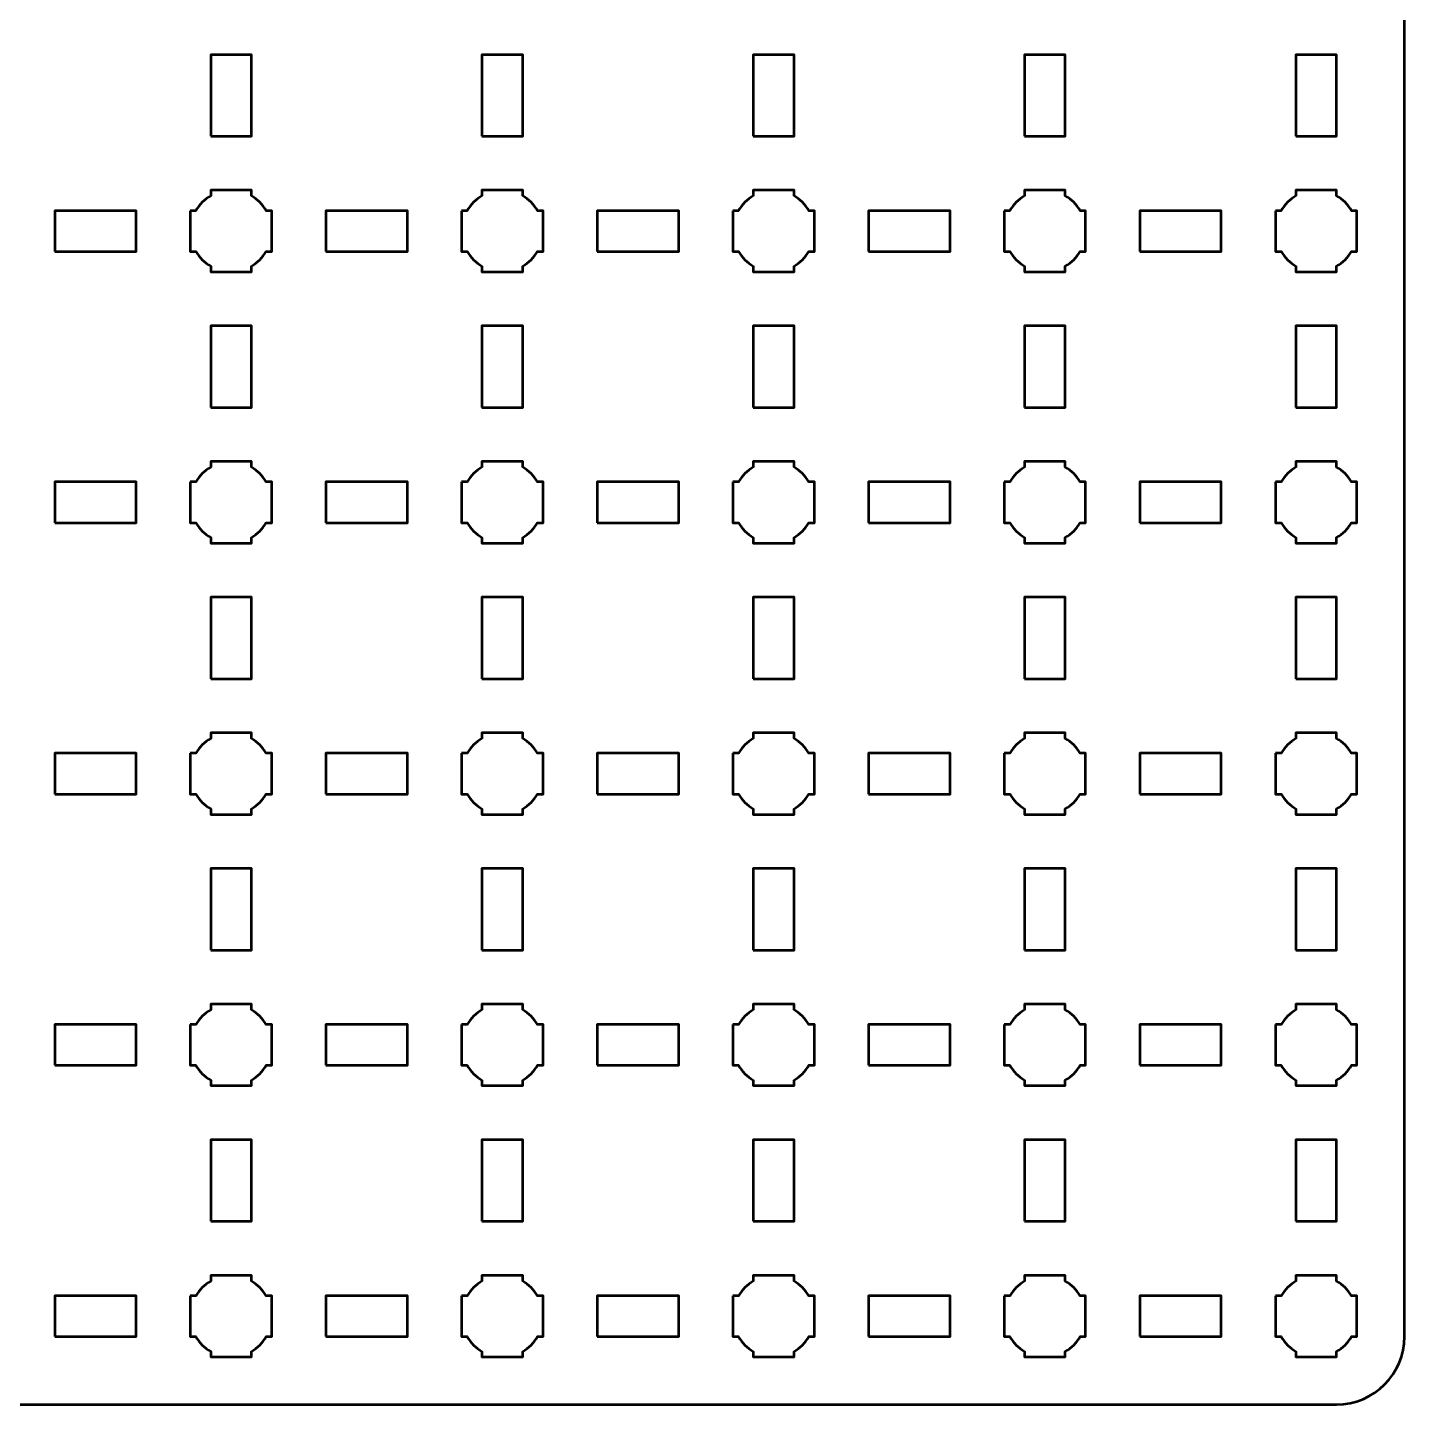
# Model space of a CAD drawing. Header units: centimetres. Extents: x -31.1 to 10.2, y -35.5 to 5.8.
# Drawn here: x 0 to 10.15, y -35.5 to -25.35 of the extents above; entities that cross this region are included whole.
import ezdxf

# ---------------------------------------------------------------- set-up
doc = ezdxf.new("R2010")
doc.units = ezdxf.units.CM
doc.header["$MEASUREMENT"] = 0
doc.layers.add('Layer 1', color=7, linetype='Continuous')

msp = doc.modelspace()

# ---------------------------------------------------------------- linework, layer by layer
at = {"layer": 'Layer 1', "color": 250, "lineweight": 53}
for points in [[(1.35, -26.15), (1.65, -26.15), (1.65, -25.55), (1.35, -25.55), (1.35, -26.15)], [(3.35, -26.15), (3.65, -26.15), (3.65, -25.55), (3.35, -25.55), (3.35, -26.15)], [(5.35, -26.15), (5.65, -26.15), (5.65, -25.55), (5.35, -25.55), (5.35, -26.15)], [(7.35, -26.15), (7.65, -26.15), (7.65, -25.55), (7.35, -25.55), (7.35, -26.15)], [(9.35, -26.15), (9.65, -26.15), (9.65, -25.55), (9.35, -25.55), (9.35, -26.15)], [(0.2, -27), (0.8, -27), (0.8, -26.7), (0.2, -26.7), (0.2, -27)], [(2.2, -27), (2.8, -27), (2.8, -26.7), (2.2, -26.7), (2.2, -27)], [(4.2, -27), (4.8, -27), (4.8, -26.7), (4.2, -26.7), (4.2, -27)], [(6.2, -27), (6.8, -27), (6.8, -26.7), (6.2, -26.7), (6.2, -27)], [(8.2, -27), (8.8, -27), (8.8, -26.7), (8.2, -26.7), (8.2, -27)], [(1.35, -28.15), (1.65, -28.15), (1.65, -27.55), (1.35, -27.55), (1.35, -28.15)], [(3.35, -28.15), (3.65, -28.15), (3.65, -27.55), (3.35, -27.55), (3.35, -28.15)], [(5.35, -28.15), (5.65, -28.15), (5.65, -27.55), (5.35, -27.55), (5.35, -28.15)], [(7.35, -28.15), (7.65, -28.15), (7.65, -27.55), (7.35, -27.55), (7.35, -28.15)], [(9.35, -28.15), (9.65, -28.15), (9.65, -27.55), (9.35, -27.55), (9.35, -28.15)], [(0.2, -29), (0.8, -29), (0.8, -28.7), (0.2, -28.7), (0.2, -29)], [(2.2, -29), (2.8, -29), (2.8, -28.7), (2.2, -28.7), (2.2, -29)], [(4.2, -29), (4.8, -29), (4.8, -28.7), (4.2, -28.7), (4.2, -29)], [(6.2, -29), (6.8, -29), (6.8, -28.7), (6.2, -28.7), (6.2, -29)], [(8.2, -29), (8.8, -29), (8.8, -28.7), (8.2, -28.7), (8.2, -29)], [(1.35, -30.15), (1.65, -30.15), (1.65, -29.55), (1.35, -29.55), (1.35, -30.15)], [(3.35, -30.15), (3.65, -30.15), (3.65, -29.55), (3.35, -29.55), (3.35, -30.15)], [(5.35, -30.15), (5.65, -30.15), (5.65, -29.55), (5.35, -29.55), (5.35, -30.15)], [(7.35, -30.15), (7.65, -30.15), (7.65, -29.55), (7.35, -29.55), (7.35, -30.15)], [(9.35, -30.15), (9.65, -30.15), (9.65, -29.55), (9.35, -29.55), (9.35, -30.15)], [(0.2, -31), (0.8, -31), (0.8, -30.7), (0.2, -30.7), (0.2, -31)], [(2.2, -31), (2.8, -31), (2.8, -30.7), (2.2, -30.7), (2.2, -31)], [(4.2, -31), (4.8, -31), (4.8, -30.7), (4.2, -30.7), (4.2, -31)], [(6.2, -31), (6.8, -31), (6.8, -30.7), (6.2, -30.7), (6.2, -31)], [(8.2, -31), (8.8, -31), (8.8, -30.7), (8.2, -30.7), (8.2, -31)], [(1.35, -32.15), (1.65, -32.15), (1.65, -31.55), (1.35, -31.55), (1.35, -32.15)], [(3.35, -32.15), (3.65, -32.15), (3.65, -31.55), (3.35, -31.55), (3.35, -32.15)], [(5.35, -32.15), (5.65, -32.15), (5.65, -31.55), (5.35, -31.55), (5.35, -32.15)], [(7.35, -32.15), (7.65, -32.15), (7.65, -31.55), (7.35, -31.55), (7.35, -32.15)], [(9.35, -32.15), (9.65, -32.15), (9.65, -31.55), (9.35, -31.55), (9.35, -32.15)], [(0.2, -33), (0.8, -33), (0.8, -32.7), (0.2, -32.7), (0.2, -33)], [(2.2, -33), (2.8, -33), (2.8, -32.7), (2.2, -32.7), (2.2, -33)], [(4.2, -33), (4.8, -33), (4.8, -32.7), (4.2, -32.7), (4.2, -33)], [(6.2, -33), (6.8, -33), (6.8, -32.7), (6.2, -32.7), (6.2, -33)], [(8.2, -33), (8.8, -33), (8.8, -32.7), (8.2, -32.7), (8.2, -33)], [(1.35, -34.15), (1.65, -34.15), (1.65, -33.55), (1.35, -33.55), (1.35, -34.15)], [(3.35, -34.15), (3.65, -34.15), (3.65, -33.55), (3.35, -33.55), (3.35, -34.15)], [(5.35, -34.15), (5.65, -34.15), (5.65, -33.55), (5.35, -33.55), (5.35, -34.15)], [(7.35, -34.15), (7.65, -34.15), (7.65, -33.55), (7.35, -33.55), (7.35, -34.15)], [(9.35, -34.15), (9.65, -34.15), (9.65, -33.55), (9.35, -33.55), (9.35, -34.15)], [(0.2, -35), (0.8, -35), (0.8, -34.7), (0.2, -34.7), (0.2, -35)], [(2.2, -35), (2.8, -35), (2.8, -34.7), (2.2, -34.7), (2.2, -35)], [(4.2, -35), (4.8, -35), (4.8, -34.7), (4.2, -34.7), (4.2, -35)], [(6.2, -35), (6.8, -35), (6.8, -34.7), (6.2, -34.7), (6.2, -35)], [(8.2, -35), (8.8, -35), (8.8, -34.7), (8.2, -34.7), (8.2, -35)]]:
    msp.add_lwpolyline(points, close=True, dxfattribs=at)
msp.add_open_spline([(-31.15, -35), (-31.15, -35), (-31.15, 5.3), (-31.15, 5.3), (-31.15, 5.3), (-31.15, 5.57609), (-30.92609, 5.8), (-30.65, 5.8), (-30.65, 5.8), (-30.65, 5.8), (9.65, 5.8), (9.65, 5.8), (9.65, 5.8), (9.92609, 5.8), (10.15, 5.57609), (10.15, 5.3), (10.15, 5.3), (10.15, 5.3), (10.15, -35), (10.15, -35), (10.15, -35), (10.15, -35.27609), (9.92609, -35.5), (9.65, -35.5), (9.65, -35.5), (9.65, -35.5), (-30.65, -35.5), (-30.65, -35.5), (-30.65, -35.5), (-30.92609, -35.5), (-31.15, -35.27609), (-31.15, -35)], degree=3, knots=[0, 0, 0, 0, 0.125, 0.125, 0.125, 0.125, 0.25, 0.25, 0.25, 0.25, 0.375, 0.375, 0.375, 0.375, 0.5, 0.5, 0.5, 0.5, 0.625, 0.625, 0.625, 0.625, 0.75, 0.75, 0.75, 0.75, 0.875, 0.875, 0.875, 0.875, 1, 1, 1, 1], dxfattribs=at)
at = {"layer": 'Layer 1', "lineweight": 53}
for points in [[(1.2, -26.7), (1.2, -26.7), (1.24015, -26.7), (1.24015, -26.7), (1.24015, -26.7), (1.2665, -26.65447), (1.30447, -26.6165), (1.35, -26.59015), (1.35, -26.59015), (1.35, -26.59015), (1.35, -26.55), (1.35, -26.55), (1.35, -26.55), (1.35, -26.55), (1.5, -26.55), (1.5, -26.55), (1.5, -26.55), (1.5, -26.55), (1.65, -26.55), (1.65, -26.55), (1.65, -26.55), (1.65, -26.55), (1.65, -26.59015), (1.65, -26.59015), (1.65, -26.59015), (1.69553, -26.6165), (1.7335, -26.65447), (1.75985, -26.7), (1.75985, -26.7), (1.75985, -26.7), (1.8, -26.7), (1.8, -26.7), (1.8, -26.7), (1.8, -26.7), (1.8, -26.85), (1.8, -26.85), (1.8, -26.85), (1.8, -26.85), (1.8, -27), (1.8, -27), (1.8, -27), (1.8, -27), (1.75985, -27), (1.75985, -27), (1.75985, -27), (1.7335, -27.04553), (1.69553, -27.0835), (1.65, -27.10985), (1.65, -27.10985), (1.65, -27.10985), (1.65, -27.15), (1.65, -27.15), (1.65, -27.15), (1.65, -27.15), (1.5, -27.15), (1.5, -27.15), (1.5, -27.15), (1.5, -27.15), (1.35, -27.15), (1.35, -27.15), (1.35, -27.15), (1.35, -27.15), (1.35, -27.10985), (1.35, -27.10985), (1.35, -27.10985), (1.30447, -27.0835), (1.2665, -27.04553), (1.24015, -27), (1.24015, -27), (1.24015, -27), (1.2, -27), (1.2, -27), (1.2, -27), (1.2, -27), (1.2, -26.85), (1.2, -26.85), (1.2, -26.85), (1.2, -26.85), (1.2, -26.7), (1.2, -26.7)], [(3.2, -26.7), (3.2, -26.7), (3.24015, -26.7), (3.24015, -26.7), (3.24015, -26.7), (3.2665, -26.65447), (3.30447, -26.6165), (3.35, -26.59015), (3.35, -26.59015), (3.35, -26.59015), (3.35, -26.55), (3.35, -26.55), (3.35, -26.55), (3.35, -26.55), (3.5, -26.55), (3.5, -26.55), (3.5, -26.55), (3.5, -26.55), (3.65, -26.55), (3.65, -26.55), (3.65, -26.55), (3.65, -26.55), (3.65, -26.59015), (3.65, -26.59015), (3.65, -26.59015), (3.69553, -26.6165), (3.7335, -26.65447), (3.75985, -26.7), (3.75985, -26.7), (3.75985, -26.7), (3.8, -26.7), (3.8, -26.7), (3.8, -26.7), (3.8, -26.7), (3.8, -26.85), (3.8, -26.85), (3.8, -26.85), (3.8, -26.85), (3.8, -27), (3.8, -27), (3.8, -27), (3.8, -27), (3.75985, -27), (3.75985, -27), (3.75985, -27), (3.7335, -27.04553), (3.69553, -27.0835), (3.65, -27.10985), (3.65, -27.10985), (3.65, -27.10985), (3.65, -27.15), (3.65, -27.15), (3.65, -27.15), (3.65, -27.15), (3.5, -27.15), (3.5, -27.15), (3.5, -27.15), (3.5, -27.15), (3.35, -27.15), (3.35, -27.15), (3.35, -27.15), (3.35, -27.15), (3.35, -27.10985), (3.35, -27.10985), (3.35, -27.10985), (3.30447, -27.0835), (3.2665, -27.04553), (3.24015, -27), (3.24015, -27), (3.24015, -27), (3.2, -27), (3.2, -27), (3.2, -27), (3.2, -27), (3.2, -26.85), (3.2, -26.85), (3.2, -26.85), (3.2, -26.85), (3.2, -26.7), (3.2, -26.7)], [(5.2, -26.7), (5.2, -26.7), (5.24015, -26.7), (5.24015, -26.7), (5.24015, -26.7), (5.2665, -26.65447), (5.30447, -26.6165), (5.35, -26.59015), (5.35, -26.59015), (5.35, -26.59015), (5.35, -26.55), (5.35, -26.55), (5.35, -26.55), (5.35, -26.55), (5.5, -26.55), (5.5, -26.55), (5.5, -26.55), (5.5, -26.55), (5.65, -26.55), (5.65, -26.55), (5.65, -26.55), (5.65, -26.55), (5.65, -26.59015), (5.65, -26.59015), (5.65, -26.59015), (5.69553, -26.6165), (5.7335, -26.65447), (5.75985, -26.7), (5.75985, -26.7), (5.75985, -26.7), (5.8, -26.7), (5.8, -26.7), (5.8, -26.7), (5.8, -26.7), (5.8, -26.85), (5.8, -26.85), (5.8, -26.85), (5.8, -26.85), (5.8, -27), (5.8, -27), (5.8, -27), (5.8, -27), (5.75985, -27), (5.75985, -27), (5.75985, -27), (5.7335, -27.04553), (5.69553, -27.0835), (5.65, -27.10985), (5.65, -27.10985), (5.65, -27.10985), (5.65, -27.15), (5.65, -27.15), (5.65, -27.15), (5.65, -27.15), (5.5, -27.15), (5.5, -27.15), (5.5, -27.15), (5.5, -27.15), (5.35, -27.15), (5.35, -27.15), (5.35, -27.15), (5.35, -27.15), (5.35, -27.10985), (5.35, -27.10985), (5.35, -27.10985), (5.30447, -27.0835), (5.2665, -27.04553), (5.24015, -27), (5.24015, -27), (5.24015, -27), (5.2, -27), (5.2, -27), (5.2, -27), (5.2, -27), (5.2, -26.85), (5.2, -26.85), (5.2, -26.85), (5.2, -26.85), (5.2, -26.7), (5.2, -26.7)], [(7.2, -26.7), (7.2, -26.7), (7.24015, -26.7), (7.24015, -26.7), (7.24015, -26.7), (7.2665, -26.65447), (7.30447, -26.6165), (7.35, -26.59015), (7.35, -26.59015), (7.35, -26.59015), (7.35, -26.55), (7.35, -26.55), (7.35, -26.55), (7.35, -26.55), (7.5, -26.55), (7.5, -26.55), (7.5, -26.55), (7.5, -26.55), (7.65, -26.55), (7.65, -26.55), (7.65, -26.55), (7.65, -26.55), (7.65, -26.59015), (7.65, -26.59015), (7.65, -26.59015), (7.69553, -26.6165), (7.7335, -26.65447), (7.75985, -26.7), (7.75985, -26.7), (7.75985, -26.7), (7.8, -26.7), (7.8, -26.7), (7.8, -26.7), (7.8, -26.7), (7.8, -26.85), (7.8, -26.85), (7.8, -26.85), (7.8, -26.85), (7.8, -27), (7.8, -27), (7.8, -27), (7.8, -27), (7.75985, -27), (7.75985, -27), (7.75985, -27), (7.7335, -27.04553), (7.69553, -27.0835), (7.65, -27.10985), (7.65, -27.10985), (7.65, -27.10985), (7.65, -27.15), (7.65, -27.15), (7.65, -27.15), (7.65, -27.15), (7.5, -27.15), (7.5, -27.15), (7.5, -27.15), (7.5, -27.15), (7.35, -27.15), (7.35, -27.15), (7.35, -27.15), (7.35, -27.15), (7.35, -27.10985), (7.35, -27.10985), (7.35, -27.10985), (7.30447, -27.0835), (7.2665, -27.04553), (7.24015, -27), (7.24015, -27), (7.24015, -27), (7.2, -27), (7.2, -27), (7.2, -27), (7.2, -27), (7.2, -26.85), (7.2, -26.85), (7.2, -26.85), (7.2, -26.85), (7.2, -26.7), (7.2, -26.7)], [(9.2, -26.7), (9.2, -26.7), (9.24015, -26.7), (9.24015, -26.7), (9.24015, -26.7), (9.2665, -26.65447), (9.30447, -26.6165), (9.35, -26.59015), (9.35, -26.59015), (9.35, -26.59015), (9.35, -26.55), (9.35, -26.55), (9.35, -26.55), (9.35, -26.55), (9.5, -26.55), (9.5, -26.55), (9.5, -26.55), (9.5, -26.55), (9.65, -26.55), (9.65, -26.55), (9.65, -26.55), (9.65, -26.55), (9.65, -26.59015), (9.65, -26.59015), (9.65, -26.59015), (9.69553, -26.6165), (9.7335, -26.65447), (9.75985, -26.7), (9.75985, -26.7), (9.75985, -26.7), (9.8, -26.7), (9.8, -26.7), (9.8, -26.7), (9.8, -26.7), (9.8, -26.85), (9.8, -26.85), (9.8, -26.85), (9.8, -26.85), (9.8, -27), (9.8, -27), (9.8, -27), (9.8, -27), (9.75985, -27), (9.75985, -27), (9.75985, -27), (9.7335, -27.04553), (9.69553, -27.0835), (9.65, -27.10985), (9.65, -27.10985), (9.65, -27.10985), (9.65, -27.15), (9.65, -27.15), (9.65, -27.15), (9.65, -27.15), (9.5, -27.15), (9.5, -27.15), (9.5, -27.15), (9.5, -27.15), (9.35, -27.15), (9.35, -27.15), (9.35, -27.15), (9.35, -27.15), (9.35, -27.10985), (9.35, -27.10985), (9.35, -27.10985), (9.30447, -27.0835), (9.2665, -27.04553), (9.24015, -27), (9.24015, -27), (9.24015, -27), (9.2, -27), (9.2, -27), (9.2, -27), (9.2, -27), (9.2, -26.85), (9.2, -26.85), (9.2, -26.85), (9.2, -26.85), (9.2, -26.7), (9.2, -26.7)], [(1.2, -28.7), (1.2, -28.7), (1.24015, -28.7), (1.24015, -28.7), (1.24015, -28.7), (1.2665, -28.65447), (1.30447, -28.6165), (1.35, -28.59015), (1.35, -28.59015), (1.35, -28.59015), (1.35, -28.55), (1.35, -28.55), (1.35, -28.55), (1.35, -28.55), (1.5, -28.55), (1.5, -28.55), (1.5, -28.55), (1.5, -28.55), (1.65, -28.55), (1.65, -28.55), (1.65, -28.55), (1.65, -28.55), (1.65, -28.59015), (1.65, -28.59015), (1.65, -28.59015), (1.69553, -28.6165), (1.7335, -28.65447), (1.75985, -28.7), (1.75985, -28.7), (1.75985, -28.7), (1.8, -28.7), (1.8, -28.7), (1.8, -28.7), (1.8, -28.7), (1.8, -28.85), (1.8, -28.85), (1.8, -28.85), (1.8, -28.85), (1.8, -29), (1.8, -29), (1.8, -29), (1.8, -29), (1.75985, -29), (1.75985, -29), (1.75985, -29), (1.7335, -29.04553), (1.69553, -29.0835), (1.65, -29.10985), (1.65, -29.10985), (1.65, -29.10985), (1.65, -29.15), (1.65, -29.15), (1.65, -29.15), (1.65, -29.15), (1.5, -29.15), (1.5, -29.15), (1.5, -29.15), (1.5, -29.15), (1.35, -29.15), (1.35, -29.15), (1.35, -29.15), (1.35, -29.15), (1.35, -29.10985), (1.35, -29.10985), (1.35, -29.10985), (1.30447, -29.0835), (1.2665, -29.04553), (1.24015, -29), (1.24015, -29), (1.24015, -29), (1.2, -29), (1.2, -29), (1.2, -29), (1.2, -29), (1.2, -28.85), (1.2, -28.85), (1.2, -28.85), (1.2, -28.85), (1.2, -28.7), (1.2, -28.7)], [(3.2, -28.7), (3.2, -28.7), (3.24015, -28.7), (3.24015, -28.7), (3.24015, -28.7), (3.2665, -28.65447), (3.30447, -28.6165), (3.35, -28.59015), (3.35, -28.59015), (3.35, -28.59015), (3.35, -28.55), (3.35, -28.55), (3.35, -28.55), (3.35, -28.55), (3.5, -28.55), (3.5, -28.55), (3.5, -28.55), (3.5, -28.55), (3.65, -28.55), (3.65, -28.55), (3.65, -28.55), (3.65, -28.55), (3.65, -28.59015), (3.65, -28.59015), (3.65, -28.59015), (3.69553, -28.6165), (3.7335, -28.65447), (3.75985, -28.7), (3.75985, -28.7), (3.75985, -28.7), (3.8, -28.7), (3.8, -28.7), (3.8, -28.7), (3.8, -28.7), (3.8, -28.85), (3.8, -28.85), (3.8, -28.85), (3.8, -28.85), (3.8, -29), (3.8, -29), (3.8, -29), (3.8, -29), (3.75985, -29), (3.75985, -29), (3.75985, -29), (3.7335, -29.04553), (3.69553, -29.0835), (3.65, -29.10985), (3.65, -29.10985), (3.65, -29.10985), (3.65, -29.15), (3.65, -29.15), (3.65, -29.15), (3.65, -29.15), (3.5, -29.15), (3.5, -29.15), (3.5, -29.15), (3.5, -29.15), (3.35, -29.15), (3.35, -29.15), (3.35, -29.15), (3.35, -29.15), (3.35, -29.10985), (3.35, -29.10985), (3.35, -29.10985), (3.30447, -29.0835), (3.2665, -29.04553), (3.24015, -29), (3.24015, -29), (3.24015, -29), (3.2, -29), (3.2, -29), (3.2, -29), (3.2, -29), (3.2, -28.85), (3.2, -28.85), (3.2, -28.85), (3.2, -28.85), (3.2, -28.7), (3.2, -28.7)], [(5.2, -28.7), (5.2, -28.7), (5.24015, -28.7), (5.24015, -28.7), (5.24015, -28.7), (5.2665, -28.65447), (5.30447, -28.6165), (5.35, -28.59015), (5.35, -28.59015), (5.35, -28.59015), (5.35, -28.55), (5.35, -28.55), (5.35, -28.55), (5.35, -28.55), (5.5, -28.55), (5.5, -28.55), (5.5, -28.55), (5.5, -28.55), (5.65, -28.55), (5.65, -28.55), (5.65, -28.55), (5.65, -28.55), (5.65, -28.59015), (5.65, -28.59015), (5.65, -28.59015), (5.69553, -28.6165), (5.7335, -28.65447), (5.75985, -28.7), (5.75985, -28.7), (5.75985, -28.7), (5.8, -28.7), (5.8, -28.7), (5.8, -28.7), (5.8, -28.7), (5.8, -28.85), (5.8, -28.85), (5.8, -28.85), (5.8, -28.85), (5.8, -29), (5.8, -29), (5.8, -29), (5.8, -29), (5.75985, -29), (5.75985, -29), (5.75985, -29), (5.7335, -29.04553), (5.69553, -29.0835), (5.65, -29.10985), (5.65, -29.10985), (5.65, -29.10985), (5.65, -29.15), (5.65, -29.15), (5.65, -29.15), (5.65, -29.15), (5.5, -29.15), (5.5, -29.15), (5.5, -29.15), (5.5, -29.15), (5.35, -29.15), (5.35, -29.15), (5.35, -29.15), (5.35, -29.15), (5.35, -29.10985), (5.35, -29.10985), (5.35, -29.10985), (5.30447, -29.0835), (5.2665, -29.04553), (5.24015, -29), (5.24015, -29), (5.24015, -29), (5.2, -29), (5.2, -29), (5.2, -29), (5.2, -29), (5.2, -28.85), (5.2, -28.85), (5.2, -28.85), (5.2, -28.85), (5.2, -28.7), (5.2, -28.7)], [(7.2, -28.7), (7.2, -28.7), (7.24015, -28.7), (7.24015, -28.7), (7.24015, -28.7), (7.2665, -28.65447), (7.30447, -28.6165), (7.35, -28.59015), (7.35, -28.59015), (7.35, -28.59015), (7.35, -28.55), (7.35, -28.55), (7.35, -28.55), (7.35, -28.55), (7.5, -28.55), (7.5, -28.55), (7.5, -28.55), (7.5, -28.55), (7.65, -28.55), (7.65, -28.55), (7.65, -28.55), (7.65, -28.55), (7.65, -28.59015), (7.65, -28.59015), (7.65, -28.59015), (7.69553, -28.6165), (7.7335, -28.65447), (7.75985, -28.7), (7.75985, -28.7), (7.75985, -28.7), (7.8, -28.7), (7.8, -28.7), (7.8, -28.7), (7.8, -28.7), (7.8, -28.85), (7.8, -28.85), (7.8, -28.85), (7.8, -28.85), (7.8, -29), (7.8, -29), (7.8, -29), (7.8, -29), (7.75985, -29), (7.75985, -29), (7.75985, -29), (7.7335, -29.04553), (7.69553, -29.0835), (7.65, -29.10985), (7.65, -29.10985), (7.65, -29.10985), (7.65, -29.15), (7.65, -29.15), (7.65, -29.15), (7.65, -29.15), (7.5, -29.15), (7.5, -29.15), (7.5, -29.15), (7.5, -29.15), (7.35, -29.15), (7.35, -29.15), (7.35, -29.15), (7.35, -29.15), (7.35, -29.10985), (7.35, -29.10985), (7.35, -29.10985), (7.30447, -29.0835), (7.2665, -29.04553), (7.24015, -29), (7.24015, -29), (7.24015, -29), (7.2, -29), (7.2, -29), (7.2, -29), (7.2, -29), (7.2, -28.85), (7.2, -28.85), (7.2, -28.85), (7.2, -28.85), (7.2, -28.7), (7.2, -28.7)], [(9.2, -28.7), (9.2, -28.7), (9.24015, -28.7), (9.24015, -28.7), (9.24015, -28.7), (9.2665, -28.65447), (9.30447, -28.6165), (9.35, -28.59015), (9.35, -28.59015), (9.35, -28.59015), (9.35, -28.55), (9.35, -28.55), (9.35, -28.55), (9.35, -28.55), (9.5, -28.55), (9.5, -28.55), (9.5, -28.55), (9.5, -28.55), (9.65, -28.55), (9.65, -28.55), (9.65, -28.55), (9.65, -28.55), (9.65, -28.59015), (9.65, -28.59015), (9.65, -28.59015), (9.69553, -28.6165), (9.7335, -28.65447), (9.75985, -28.7), (9.75985, -28.7), (9.75985, -28.7), (9.8, -28.7), (9.8, -28.7), (9.8, -28.7), (9.8, -28.7), (9.8, -28.85), (9.8, -28.85), (9.8, -28.85), (9.8, -28.85), (9.8, -29), (9.8, -29), (9.8, -29), (9.8, -29), (9.75985, -29), (9.75985, -29), (9.75985, -29), (9.7335, -29.04553), (9.69553, -29.0835), (9.65, -29.10985), (9.65, -29.10985), (9.65, -29.10985), (9.65, -29.15), (9.65, -29.15), (9.65, -29.15), (9.65, -29.15), (9.5, -29.15), (9.5, -29.15), (9.5, -29.15), (9.5, -29.15), (9.35, -29.15), (9.35, -29.15), (9.35, -29.15), (9.35, -29.15), (9.35, -29.10985), (9.35, -29.10985), (9.35, -29.10985), (9.30447, -29.0835), (9.2665, -29.04553), (9.24015, -29), (9.24015, -29), (9.24015, -29), (9.2, -29), (9.2, -29), (9.2, -29), (9.2, -29), (9.2, -28.85), (9.2, -28.85), (9.2, -28.85), (9.2, -28.85), (9.2, -28.7), (9.2, -28.7)], [(1.2, -30.7), (1.2, -30.7), (1.24015, -30.7), (1.24015, -30.7), (1.24015, -30.7), (1.2665, -30.65447), (1.30447, -30.6165), (1.35, -30.59015), (1.35, -30.59015), (1.35, -30.59015), (1.35, -30.55), (1.35, -30.55), (1.35, -30.55), (1.35, -30.55), (1.5, -30.55), (1.5, -30.55), (1.5, -30.55), (1.5, -30.55), (1.65, -30.55), (1.65, -30.55), (1.65, -30.55), (1.65, -30.55), (1.65, -30.59015), (1.65, -30.59015), (1.65, -30.59015), (1.69553, -30.6165), (1.7335, -30.65447), (1.75985, -30.7), (1.75985, -30.7), (1.75985, -30.7), (1.8, -30.7), (1.8, -30.7), (1.8, -30.7), (1.8, -30.7), (1.8, -30.85), (1.8, -30.85), (1.8, -30.85), (1.8, -30.85), (1.8, -31), (1.8, -31), (1.8, -31), (1.8, -31), (1.75985, -31), (1.75985, -31), (1.75985, -31), (1.7335, -31.04553), (1.69553, -31.0835), (1.65, -31.10985), (1.65, -31.10985), (1.65, -31.10985), (1.65, -31.15), (1.65, -31.15), (1.65, -31.15), (1.65, -31.15), (1.5, -31.15), (1.5, -31.15), (1.5, -31.15), (1.5, -31.15), (1.35, -31.15), (1.35, -31.15), (1.35, -31.15), (1.35, -31.15), (1.35, -31.10985), (1.35, -31.10985), (1.35, -31.10985), (1.30447, -31.0835), (1.2665, -31.04553), (1.24015, -31), (1.24015, -31), (1.24015, -31), (1.2, -31), (1.2, -31), (1.2, -31), (1.2, -31), (1.2, -30.85), (1.2, -30.85), (1.2, -30.85), (1.2, -30.85), (1.2, -30.7), (1.2, -30.7)], [(3.2, -30.7), (3.2, -30.7), (3.24015, -30.7), (3.24015, -30.7), (3.24015, -30.7), (3.2665, -30.65447), (3.30447, -30.6165), (3.35, -30.59015), (3.35, -30.59015), (3.35, -30.59015), (3.35, -30.55), (3.35, -30.55), (3.35, -30.55), (3.35, -30.55), (3.5, -30.55), (3.5, -30.55), (3.5, -30.55), (3.5, -30.55), (3.65, -30.55), (3.65, -30.55), (3.65, -30.55), (3.65, -30.55), (3.65, -30.59015), (3.65, -30.59015), (3.65, -30.59015), (3.69553, -30.6165), (3.7335, -30.65447), (3.75985, -30.7), (3.75985, -30.7), (3.75985, -30.7), (3.8, -30.7), (3.8, -30.7), (3.8, -30.7), (3.8, -30.7), (3.8, -30.85), (3.8, -30.85), (3.8, -30.85), (3.8, -30.85), (3.8, -31), (3.8, -31), (3.8, -31), (3.8, -31), (3.75985, -31), (3.75985, -31), (3.75985, -31), (3.7335, -31.04553), (3.69553, -31.0835), (3.65, -31.10985), (3.65, -31.10985), (3.65, -31.10985), (3.65, -31.15), (3.65, -31.15), (3.65, -31.15), (3.65, -31.15), (3.5, -31.15), (3.5, -31.15), (3.5, -31.15), (3.5, -31.15), (3.35, -31.15), (3.35, -31.15), (3.35, -31.15), (3.35, -31.15), (3.35, -31.10985), (3.35, -31.10985), (3.35, -31.10985), (3.30447, -31.0835), (3.2665, -31.04553), (3.24015, -31), (3.24015, -31), (3.24015, -31), (3.2, -31), (3.2, -31), (3.2, -31), (3.2, -31), (3.2, -30.85), (3.2, -30.85), (3.2, -30.85), (3.2, -30.85), (3.2, -30.7), (3.2, -30.7)], [(5.2, -30.7), (5.2, -30.7), (5.24015, -30.7), (5.24015, -30.7), (5.24015, -30.7), (5.2665, -30.65447), (5.30447, -30.6165), (5.35, -30.59015), (5.35, -30.59015), (5.35, -30.59015), (5.35, -30.55), (5.35, -30.55), (5.35, -30.55), (5.35, -30.55), (5.5, -30.55), (5.5, -30.55), (5.5, -30.55), (5.5, -30.55), (5.65, -30.55), (5.65, -30.55), (5.65, -30.55), (5.65, -30.55), (5.65, -30.59015), (5.65, -30.59015), (5.65, -30.59015), (5.69553, -30.6165), (5.7335, -30.65447), (5.75985, -30.7), (5.75985, -30.7), (5.75985, -30.7), (5.8, -30.7), (5.8, -30.7), (5.8, -30.7), (5.8, -30.7), (5.8, -30.85), (5.8, -30.85), (5.8, -30.85), (5.8, -30.85), (5.8, -31), (5.8, -31), (5.8, -31), (5.8, -31), (5.75985, -31), (5.75985, -31), (5.75985, -31), (5.7335, -31.04553), (5.69553, -31.0835), (5.65, -31.10985), (5.65, -31.10985), (5.65, -31.10985), (5.65, -31.15), (5.65, -31.15), (5.65, -31.15), (5.65, -31.15), (5.5, -31.15), (5.5, -31.15), (5.5, -31.15), (5.5, -31.15), (5.35, -31.15), (5.35, -31.15), (5.35, -31.15), (5.35, -31.15), (5.35, -31.10985), (5.35, -31.10985), (5.35, -31.10985), (5.30447, -31.0835), (5.2665, -31.04553), (5.24015, -31), (5.24015, -31), (5.24015, -31), (5.2, -31), (5.2, -31), (5.2, -31), (5.2, -31), (5.2, -30.85), (5.2, -30.85), (5.2, -30.85), (5.2, -30.85), (5.2, -30.7), (5.2, -30.7)], [(7.2, -30.7), (7.2, -30.7), (7.24015, -30.7), (7.24015, -30.7), (7.24015, -30.7), (7.2665, -30.65447), (7.30447, -30.6165), (7.35, -30.59015), (7.35, -30.59015), (7.35, -30.59015), (7.35, -30.55), (7.35, -30.55), (7.35, -30.55), (7.35, -30.55), (7.5, -30.55), (7.5, -30.55), (7.5, -30.55), (7.5, -30.55), (7.65, -30.55), (7.65, -30.55), (7.65, -30.55), (7.65, -30.55), (7.65, -30.59015), (7.65, -30.59015), (7.65, -30.59015), (7.69553, -30.6165), (7.7335, -30.65447), (7.75985, -30.7), (7.75985, -30.7), (7.75985, -30.7), (7.8, -30.7), (7.8, -30.7), (7.8, -30.7), (7.8, -30.7), (7.8, -30.85), (7.8, -30.85), (7.8, -30.85), (7.8, -30.85), (7.8, -31), (7.8, -31), (7.8, -31), (7.8, -31), (7.75985, -31), (7.75985, -31), (7.75985, -31), (7.7335, -31.04553), (7.69553, -31.0835), (7.65, -31.10985), (7.65, -31.10985), (7.65, -31.10985), (7.65, -31.15), (7.65, -31.15), (7.65, -31.15), (7.65, -31.15), (7.5, -31.15), (7.5, -31.15), (7.5, -31.15), (7.5, -31.15), (7.35, -31.15), (7.35, -31.15), (7.35, -31.15), (7.35, -31.15), (7.35, -31.10985), (7.35, -31.10985), (7.35, -31.10985), (7.30447, -31.0835), (7.2665, -31.04553), (7.24015, -31), (7.24015, -31), (7.24015, -31), (7.2, -31), (7.2, -31), (7.2, -31), (7.2, -31), (7.2, -30.85), (7.2, -30.85), (7.2, -30.85), (7.2, -30.85), (7.2, -30.7), (7.2, -30.7)], [(9.2, -30.7), (9.2, -30.7), (9.24015, -30.7), (9.24015, -30.7), (9.24015, -30.7), (9.2665, -30.65447), (9.30447, -30.6165), (9.35, -30.59015), (9.35, -30.59015), (9.35, -30.59015), (9.35, -30.55), (9.35, -30.55), (9.35, -30.55), (9.35, -30.55), (9.5, -30.55), (9.5, -30.55), (9.5, -30.55), (9.5, -30.55), (9.65, -30.55), (9.65, -30.55), (9.65, -30.55), (9.65, -30.55), (9.65, -30.59015), (9.65, -30.59015), (9.65, -30.59015), (9.69553, -30.6165), (9.7335, -30.65447), (9.75985, -30.7), (9.75985, -30.7), (9.75985, -30.7), (9.8, -30.7), (9.8, -30.7), (9.8, -30.7), (9.8, -30.7), (9.8, -30.85), (9.8, -30.85), (9.8, -30.85), (9.8, -30.85), (9.8, -31), (9.8, -31), (9.8, -31), (9.8, -31), (9.75985, -31), (9.75985, -31), (9.75985, -31), (9.7335, -31.04553), (9.69553, -31.0835), (9.65, -31.10985), (9.65, -31.10985), (9.65, -31.10985), (9.65, -31.15), (9.65, -31.15), (9.65, -31.15), (9.65, -31.15), (9.5, -31.15), (9.5, -31.15), (9.5, -31.15), (9.5, -31.15), (9.35, -31.15), (9.35, -31.15), (9.35, -31.15), (9.35, -31.15), (9.35, -31.10985), (9.35, -31.10985), (9.35, -31.10985), (9.30447, -31.0835), (9.2665, -31.04553), (9.24015, -31), (9.24015, -31), (9.24015, -31), (9.2, -31), (9.2, -31), (9.2, -31), (9.2, -31), (9.2, -30.85), (9.2, -30.85), (9.2, -30.85), (9.2, -30.85), (9.2, -30.7), (9.2, -30.7)], [(1.2, -32.7), (1.2, -32.7), (1.24015, -32.7), (1.24015, -32.7), (1.24015, -32.7), (1.2665, -32.65447), (1.30447, -32.6165), (1.35, -32.59015), (1.35, -32.59015), (1.35, -32.59015), (1.35, -32.55), (1.35, -32.55), (1.35, -32.55), (1.35, -32.55), (1.5, -32.55), (1.5, -32.55), (1.5, -32.55), (1.5, -32.55), (1.65, -32.55), (1.65, -32.55), (1.65, -32.55), (1.65, -32.55), (1.65, -32.59015), (1.65, -32.59015), (1.65, -32.59015), (1.69553, -32.6165), (1.7335, -32.65447), (1.75985, -32.7), (1.75985, -32.7), (1.75985, -32.7), (1.8, -32.7), (1.8, -32.7), (1.8, -32.7), (1.8, -32.7), (1.8, -32.85), (1.8, -32.85), (1.8, -32.85), (1.8, -32.85), (1.8, -33), (1.8, -33), (1.8, -33), (1.8, -33), (1.75985, -33), (1.75985, -33), (1.75985, -33), (1.7335, -33.04553), (1.69553, -33.0835), (1.65, -33.10985), (1.65, -33.10985), (1.65, -33.10985), (1.65, -33.15), (1.65, -33.15), (1.65, -33.15), (1.65, -33.15), (1.5, -33.15), (1.5, -33.15), (1.5, -33.15), (1.5, -33.15), (1.35, -33.15), (1.35, -33.15), (1.35, -33.15), (1.35, -33.15), (1.35, -33.10985), (1.35, -33.10985), (1.35, -33.10985), (1.30447, -33.0835), (1.2665, -33.04553), (1.24015, -33), (1.24015, -33), (1.24015, -33), (1.2, -33), (1.2, -33), (1.2, -33), (1.2, -33), (1.2, -32.85), (1.2, -32.85), (1.2, -32.85), (1.2, -32.85), (1.2, -32.7), (1.2, -32.7)], [(3.2, -32.7), (3.2, -32.7), (3.24015, -32.7), (3.24015, -32.7), (3.24015, -32.7), (3.2665, -32.65447), (3.30447, -32.6165), (3.35, -32.59015), (3.35, -32.59015), (3.35, -32.59015), (3.35, -32.55), (3.35, -32.55), (3.35, -32.55), (3.35, -32.55), (3.5, -32.55), (3.5, -32.55), (3.5, -32.55), (3.5, -32.55), (3.65, -32.55), (3.65, -32.55), (3.65, -32.55), (3.65, -32.55), (3.65, -32.59015), (3.65, -32.59015), (3.65, -32.59015), (3.69553, -32.6165), (3.7335, -32.65447), (3.75985, -32.7), (3.75985, -32.7), (3.75985, -32.7), (3.8, -32.7), (3.8, -32.7), (3.8, -32.7), (3.8, -32.7), (3.8, -32.85), (3.8, -32.85), (3.8, -32.85), (3.8, -32.85), (3.8, -33), (3.8, -33), (3.8, -33), (3.8, -33), (3.75985, -33), (3.75985, -33), (3.75985, -33), (3.7335, -33.04553), (3.69553, -33.0835), (3.65, -33.10985), (3.65, -33.10985), (3.65, -33.10985), (3.65, -33.15), (3.65, -33.15), (3.65, -33.15), (3.65, -33.15), (3.5, -33.15), (3.5, -33.15), (3.5, -33.15), (3.5, -33.15), (3.35, -33.15), (3.35, -33.15), (3.35, -33.15), (3.35, -33.15), (3.35, -33.10985), (3.35, -33.10985), (3.35, -33.10985), (3.30447, -33.0835), (3.2665, -33.04553), (3.24015, -33), (3.24015, -33), (3.24015, -33), (3.2, -33), (3.2, -33), (3.2, -33), (3.2, -33), (3.2, -32.85), (3.2, -32.85), (3.2, -32.85), (3.2, -32.85), (3.2, -32.7), (3.2, -32.7)], [(5.2, -32.7), (5.2, -32.7), (5.24015, -32.7), (5.24015, -32.7), (5.24015, -32.7), (5.2665, -32.65447), (5.30447, -32.6165), (5.35, -32.59015), (5.35, -32.59015), (5.35, -32.59015), (5.35, -32.55), (5.35, -32.55), (5.35, -32.55), (5.35, -32.55), (5.5, -32.55), (5.5, -32.55), (5.5, -32.55), (5.5, -32.55), (5.65, -32.55), (5.65, -32.55), (5.65, -32.55), (5.65, -32.55), (5.65, -32.59015), (5.65, -32.59015), (5.65, -32.59015), (5.69553, -32.6165), (5.7335, -32.65447), (5.75985, -32.7), (5.75985, -32.7), (5.75985, -32.7), (5.8, -32.7), (5.8, -32.7), (5.8, -32.7), (5.8, -32.7), (5.8, -32.85), (5.8, -32.85), (5.8, -32.85), (5.8, -32.85), (5.8, -33), (5.8, -33), (5.8, -33), (5.8, -33), (5.75985, -33), (5.75985, -33), (5.75985, -33), (5.7335, -33.04553), (5.69553, -33.0835), (5.65, -33.10985), (5.65, -33.10985), (5.65, -33.10985), (5.65, -33.15), (5.65, -33.15), (5.65, -33.15), (5.65, -33.15), (5.5, -33.15), (5.5, -33.15), (5.5, -33.15), (5.5, -33.15), (5.35, -33.15), (5.35, -33.15), (5.35, -33.15), (5.35, -33.15), (5.35, -33.10985), (5.35, -33.10985), (5.35, -33.10985), (5.30447, -33.0835), (5.2665, -33.04553), (5.24015, -33), (5.24015, -33), (5.24015, -33), (5.2, -33), (5.2, -33), (5.2, -33), (5.2, -33), (5.2, -32.85), (5.2, -32.85), (5.2, -32.85), (5.2, -32.85), (5.2, -32.7), (5.2, -32.7)], [(7.2, -32.7), (7.2, -32.7), (7.24015, -32.7), (7.24015, -32.7), (7.24015, -32.7), (7.2665, -32.65447), (7.30447, -32.6165), (7.35, -32.59015), (7.35, -32.59015), (7.35, -32.59015), (7.35, -32.55), (7.35, -32.55), (7.35, -32.55), (7.35, -32.55), (7.5, -32.55), (7.5, -32.55), (7.5, -32.55), (7.5, -32.55), (7.65, -32.55), (7.65, -32.55), (7.65, -32.55), (7.65, -32.55), (7.65, -32.59015), (7.65, -32.59015), (7.65, -32.59015), (7.69553, -32.6165), (7.7335, -32.65447), (7.75985, -32.7), (7.75985, -32.7), (7.75985, -32.7), (7.8, -32.7), (7.8, -32.7), (7.8, -32.7), (7.8, -32.7), (7.8, -32.85), (7.8, -32.85), (7.8, -32.85), (7.8, -32.85), (7.8, -33), (7.8, -33), (7.8, -33), (7.8, -33), (7.75985, -33), (7.75985, -33), (7.75985, -33), (7.7335, -33.04553), (7.69553, -33.0835), (7.65, -33.10985), (7.65, -33.10985), (7.65, -33.10985), (7.65, -33.15), (7.65, -33.15), (7.65, -33.15), (7.65, -33.15), (7.5, -33.15), (7.5, -33.15), (7.5, -33.15), (7.5, -33.15), (7.35, -33.15), (7.35, -33.15), (7.35, -33.15), (7.35, -33.15), (7.35, -33.10985), (7.35, -33.10985), (7.35, -33.10985), (7.30447, -33.0835), (7.2665, -33.04553), (7.24015, -33), (7.24015, -33), (7.24015, -33), (7.2, -33), (7.2, -33), (7.2, -33), (7.2, -33), (7.2, -32.85), (7.2, -32.85), (7.2, -32.85), (7.2, -32.85), (7.2, -32.7), (7.2, -32.7)], [(9.2, -32.7), (9.2, -32.7), (9.24015, -32.7), (9.24015, -32.7), (9.24015, -32.7), (9.2665, -32.65447), (9.30447, -32.6165), (9.35, -32.59015), (9.35, -32.59015), (9.35, -32.59015), (9.35, -32.55), (9.35, -32.55), (9.35, -32.55), (9.35, -32.55), (9.5, -32.55), (9.5, -32.55), (9.5, -32.55), (9.5, -32.55), (9.65, -32.55), (9.65, -32.55), (9.65, -32.55), (9.65, -32.55), (9.65, -32.59015), (9.65, -32.59015), (9.65, -32.59015), (9.69553, -32.6165), (9.7335, -32.65447), (9.75985, -32.7), (9.75985, -32.7), (9.75985, -32.7), (9.8, -32.7), (9.8, -32.7), (9.8, -32.7), (9.8, -32.7), (9.8, -32.85), (9.8, -32.85), (9.8, -32.85), (9.8, -32.85), (9.8, -33), (9.8, -33), (9.8, -33), (9.8, -33), (9.75985, -33), (9.75985, -33), (9.75985, -33), (9.7335, -33.04553), (9.69553, -33.0835), (9.65, -33.10985), (9.65, -33.10985), (9.65, -33.10985), (9.65, -33.15), (9.65, -33.15), (9.65, -33.15), (9.65, -33.15), (9.5, -33.15), (9.5, -33.15), (9.5, -33.15), (9.5, -33.15), (9.35, -33.15), (9.35, -33.15), (9.35, -33.15), (9.35, -33.15), (9.35, -33.10985), (9.35, -33.10985), (9.35, -33.10985), (9.30447, -33.0835), (9.2665, -33.04553), (9.24015, -33), (9.24015, -33), (9.24015, -33), (9.2, -33), (9.2, -33), (9.2, -33), (9.2, -33), (9.2, -32.85), (9.2, -32.85), (9.2, -32.85), (9.2, -32.85), (9.2, -32.7), (9.2, -32.7)], [(1.2, -34.7), (1.2, -34.7), (1.24015, -34.7), (1.24015, -34.7), (1.24015, -34.7), (1.2665, -34.65447), (1.30447, -34.6165), (1.35, -34.59015), (1.35, -34.59015), (1.35, -34.59015), (1.35, -34.55), (1.35, -34.55), (1.35, -34.55), (1.35, -34.55), (1.5, -34.55), (1.5, -34.55), (1.5, -34.55), (1.5, -34.55), (1.65, -34.55), (1.65, -34.55), (1.65, -34.55), (1.65, -34.55), (1.65, -34.59015), (1.65, -34.59015), (1.65, -34.59015), (1.69553, -34.6165), (1.7335, -34.65447), (1.75985, -34.7), (1.75985, -34.7), (1.75985, -34.7), (1.8, -34.7), (1.8, -34.7), (1.8, -34.7), (1.8, -34.7), (1.8, -34.85), (1.8, -34.85), (1.8, -34.85), (1.8, -34.85), (1.8, -35), (1.8, -35), (1.8, -35), (1.8, -35), (1.75985, -35), (1.75985, -35), (1.75985, -35), (1.7335, -35.04553), (1.69553, -35.0835), (1.65, -35.10985), (1.65, -35.10985), (1.65, -35.10985), (1.65, -35.15), (1.65, -35.15), (1.65, -35.15), (1.65, -35.15), (1.5, -35.15), (1.5, -35.15), (1.5, -35.15), (1.5, -35.15), (1.35, -35.15), (1.35, -35.15), (1.35, -35.15), (1.35, -35.15), (1.35, -35.10985), (1.35, -35.10985), (1.35, -35.10985), (1.30447, -35.0835), (1.2665, -35.04553), (1.24015, -35), (1.24015, -35), (1.24015, -35), (1.2, -35), (1.2, -35), (1.2, -35), (1.2, -35), (1.2, -34.85), (1.2, -34.85), (1.2, -34.85), (1.2, -34.85), (1.2, -34.7), (1.2, -34.7)], [(3.2, -34.7), (3.2, -34.7), (3.24015, -34.7), (3.24015, -34.7), (3.24015, -34.7), (3.2665, -34.65447), (3.30447, -34.6165), (3.35, -34.59015), (3.35, -34.59015), (3.35, -34.59015), (3.35, -34.55), (3.35, -34.55), (3.35, -34.55), (3.35, -34.55), (3.5, -34.55), (3.5, -34.55), (3.5, -34.55), (3.5, -34.55), (3.65, -34.55), (3.65, -34.55), (3.65, -34.55), (3.65, -34.55), (3.65, -34.59015), (3.65, -34.59015), (3.65, -34.59015), (3.69553, -34.6165), (3.7335, -34.65447), (3.75985, -34.7), (3.75985, -34.7), (3.75985, -34.7), (3.8, -34.7), (3.8, -34.7), (3.8, -34.7), (3.8, -34.7), (3.8, -34.85), (3.8, -34.85), (3.8, -34.85), (3.8, -34.85), (3.8, -35), (3.8, -35), (3.8, -35), (3.8, -35), (3.75985, -35), (3.75985, -35), (3.75985, -35), (3.7335, -35.04553), (3.69553, -35.0835), (3.65, -35.10985), (3.65, -35.10985), (3.65, -35.10985), (3.65, -35.15), (3.65, -35.15), (3.65, -35.15), (3.65, -35.15), (3.5, -35.15), (3.5, -35.15), (3.5, -35.15), (3.5, -35.15), (3.35, -35.15), (3.35, -35.15), (3.35, -35.15), (3.35, -35.15), (3.35, -35.10985), (3.35, -35.10985), (3.35, -35.10985), (3.30447, -35.0835), (3.2665, -35.04553), (3.24015, -35), (3.24015, -35), (3.24015, -35), (3.2, -35), (3.2, -35), (3.2, -35), (3.2, -35), (3.2, -34.85), (3.2, -34.85), (3.2, -34.85), (3.2, -34.85), (3.2, -34.7), (3.2, -34.7)], [(5.2, -34.7), (5.2, -34.7), (5.24015, -34.7), (5.24015, -34.7), (5.24015, -34.7), (5.2665, -34.65447), (5.30447, -34.6165), (5.35, -34.59015), (5.35, -34.59015), (5.35, -34.59015), (5.35, -34.55), (5.35, -34.55), (5.35, -34.55), (5.35, -34.55), (5.5, -34.55), (5.5, -34.55), (5.5, -34.55), (5.5, -34.55), (5.65, -34.55), (5.65, -34.55), (5.65, -34.55), (5.65, -34.55), (5.65, -34.59015), (5.65, -34.59015), (5.65, -34.59015), (5.69553, -34.6165), (5.7335, -34.65447), (5.75985, -34.7), (5.75985, -34.7), (5.75985, -34.7), (5.8, -34.7), (5.8, -34.7), (5.8, -34.7), (5.8, -34.7), (5.8, -34.85), (5.8, -34.85), (5.8, -34.85), (5.8, -34.85), (5.8, -35), (5.8, -35), (5.8, -35), (5.8, -35), (5.75985, -35), (5.75985, -35), (5.75985, -35), (5.7335, -35.04553), (5.69553, -35.0835), (5.65, -35.10985), (5.65, -35.10985), (5.65, -35.10985), (5.65, -35.15), (5.65, -35.15), (5.65, -35.15), (5.65, -35.15), (5.5, -35.15), (5.5, -35.15), (5.5, -35.15), (5.5, -35.15), (5.35, -35.15), (5.35, -35.15), (5.35, -35.15), (5.35, -35.15), (5.35, -35.10985), (5.35, -35.10985), (5.35, -35.10985), (5.30447, -35.0835), (5.2665, -35.04553), (5.24015, -35), (5.24015, -35), (5.24015, -35), (5.2, -35), (5.2, -35), (5.2, -35), (5.2, -35), (5.2, -34.85), (5.2, -34.85), (5.2, -34.85), (5.2, -34.85), (5.2, -34.7), (5.2, -34.7)], [(7.2, -34.7), (7.2, -34.7), (7.24015, -34.7), (7.24015, -34.7), (7.24015, -34.7), (7.2665, -34.65447), (7.30447, -34.6165), (7.35, -34.59015), (7.35, -34.59015), (7.35, -34.59015), (7.35, -34.55), (7.35, -34.55), (7.35, -34.55), (7.35, -34.55), (7.5, -34.55), (7.5, -34.55), (7.5, -34.55), (7.5, -34.55), (7.65, -34.55), (7.65, -34.55), (7.65, -34.55), (7.65, -34.55), (7.65, -34.59015), (7.65, -34.59015), (7.65, -34.59015), (7.69553, -34.6165), (7.7335, -34.65447), (7.75985, -34.7), (7.75985, -34.7), (7.75985, -34.7), (7.8, -34.7), (7.8, -34.7), (7.8, -34.7), (7.8, -34.7), (7.8, -34.85), (7.8, -34.85), (7.8, -34.85), (7.8, -34.85), (7.8, -35), (7.8, -35), (7.8, -35), (7.8, -35), (7.75985, -35), (7.75985, -35), (7.75985, -35), (7.7335, -35.04553), (7.69553, -35.0835), (7.65, -35.10985), (7.65, -35.10985), (7.65, -35.10985), (7.65, -35.15), (7.65, -35.15), (7.65, -35.15), (7.65, -35.15), (7.5, -35.15), (7.5, -35.15), (7.5, -35.15), (7.5, -35.15), (7.35, -35.15), (7.35, -35.15), (7.35, -35.15), (7.35, -35.15), (7.35, -35.10985), (7.35, -35.10985), (7.35, -35.10985), (7.30447, -35.0835), (7.2665, -35.04553), (7.24015, -35), (7.24015, -35), (7.24015, -35), (7.2, -35), (7.2, -35), (7.2, -35), (7.2, -35), (7.2, -34.85), (7.2, -34.85), (7.2, -34.85), (7.2, -34.85), (7.2, -34.7), (7.2, -34.7)], [(9.2, -34.7), (9.2, -34.7), (9.24015, -34.7), (9.24015, -34.7), (9.24015, -34.7), (9.2665, -34.65447), (9.30447, -34.6165), (9.35, -34.59015), (9.35, -34.59015), (9.35, -34.59015), (9.35, -34.55), (9.35, -34.55), (9.35, -34.55), (9.35, -34.55), (9.5, -34.55), (9.5, -34.55), (9.5, -34.55), (9.5, -34.55), (9.65, -34.55), (9.65, -34.55), (9.65, -34.55), (9.65, -34.55), (9.65, -34.59015), (9.65, -34.59015), (9.65, -34.59015), (9.69553, -34.6165), (9.7335, -34.65447), (9.75985, -34.7), (9.75985, -34.7), (9.75985, -34.7), (9.8, -34.7), (9.8, -34.7), (9.8, -34.7), (9.8, -34.7), (9.8, -34.85), (9.8, -34.85), (9.8, -34.85), (9.8, -34.85), (9.8, -35), (9.8, -35), (9.8, -35), (9.8, -35), (9.75985, -35), (9.75985, -35), (9.75985, -35), (9.7335, -35.04553), (9.69553, -35.0835), (9.65, -35.10985), (9.65, -35.10985), (9.65, -35.10985), (9.65, -35.15), (9.65, -35.15), (9.65, -35.15), (9.65, -35.15), (9.5, -35.15), (9.5, -35.15), (9.5, -35.15), (9.5, -35.15), (9.35, -35.15), (9.35, -35.15), (9.35, -35.15), (9.35, -35.15), (9.35, -35.10985), (9.35, -35.10985), (9.35, -35.10985), (9.30447, -35.0835), (9.2665, -35.04553), (9.24015, -35), (9.24015, -35), (9.24015, -35), (9.2, -35), (9.2, -35), (9.2, -35), (9.2, -35), (9.2, -34.85), (9.2, -34.85), (9.2, -34.85), (9.2, -34.85), (9.2, -34.7), (9.2, -34.7)]]:
    msp.add_open_spline(points, degree=3, knots=[0, 0, 0, 0, 0.05, 0.05, 0.05, 0.05, 0.1, 0.1, 0.1, 0.1, 0.15, 0.15, 0.15, 0.15, 0.2, 0.2, 0.2, 0.2, 0.25, 0.25, 0.25, 0.25, 0.3, 0.3, 0.3, 0.3, 0.35, 0.35, 0.35, 0.35, 0.4, 0.4, 0.4, 0.4, 0.45, 0.45, 0.45, 0.45, 0.5, 0.5, 0.5, 0.5, 0.55, 0.55, 0.55, 0.55, 0.6, 0.6, 0.6, 0.6, 0.65, 0.65, 0.65, 0.65, 0.7, 0.7, 0.7, 0.7, 0.75, 0.75, 0.75, 0.75, 0.8, 0.8, 0.8, 0.8, 0.85, 0.85, 0.85, 0.85, 0.9, 0.9, 0.9, 0.9, 0.95, 0.95, 0.95, 0.95, 1, 1, 1, 1], dxfattribs=at)

doc.saveas('drawing.dxf')
